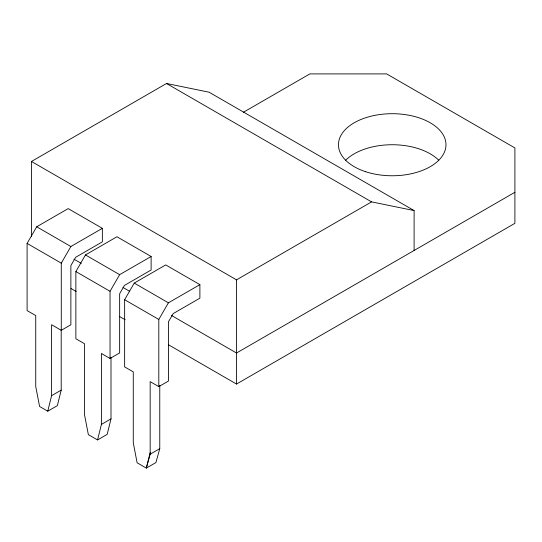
<?xml version="1.0" encoding="UTF-8"?>
<svg xmlns="http://www.w3.org/2000/svg" width="542" height="542" viewBox="0 0 542 542"><rect width="100%" height="100%" fill="white"/><g stroke="black" fill="none" stroke-linecap="round" stroke-linejoin="round"><path stroke-width="0.81" d="M47.757 411.188L51.598 395.667L51.598 324.726L61.273 330.315L70.873 324.773L70.873 265.58L75.677 257.267L102.357 241.861L102.357 228.338L68.184 208.609L36.7 226.786L27.1 243.412L27.1 310.586L35.738 315.573L35.738 386.514L39.58 406.466L47.757 411.188L57.357 405.646L61.199 390.125L61.199 330.166M97.56 439.941L101.401 424.42L101.401 353.479L110.04 358.472L119.64 352.93L119.64 293.737L124.436 285.424L151.123 270.018L151.123 256.488L116.95 236.759L85.467 254.936L75.866 271.569L75.866 338.736L84.505 343.73L84.505 414.671L88.346 434.623L97.56 439.941L107.16 434.399L111.002 418.878L111.002 357.232M150.168 452.577L146.326 468.098L137.112 462.773L133.271 442.821L133.271 371.88L124.633 366.893L124.633 299.719L134.233 283.093L165.716 264.916L199.89 284.645L199.89 298.168L173.203 313.574L168.406 321.887L168.406 381.08L158.806 386.622L150.168 381.636L150.168 454.196L146.326 468.098L155.927 462.556L159.768 448.654L159.768 385.376M61.273 330.315L61.273 263.141L70.873 246.515L102.357 228.338M110.04 358.472L110.04 291.298L119.64 274.672L151.123 256.488M158.806 386.622L158.806 319.448L168.406 302.822L199.89 284.645M31.47 236.305L31.47 161.469L166.523 83.495L209.063 92.194L414.108 210.574L414.108 250.479M243.392 112.275L309.855 73.902L386.649 73.902L514.9 147.946L514.9 223.324L236.515 384.048L168.413 344.726M31.47 161.469L236.515 279.855L371.568 201.881L414.108 210.574M51.598 395.667L61.199 390.125M101.401 424.42L111.002 418.878M514.9 192.288L236.515 353.011L171.34 315.383M150.168 454.196L159.768 448.654M166.523 83.495L371.568 201.881M36.7 226.786L70.873 246.515M85.467 254.936L119.64 274.672M134.233 283.093L168.406 302.822M73.942 259.151L81.266 263.378M123.007 287.477L129.599 291.284M27.1 243.412L61.273 263.141M75.866 271.569L110.04 291.298M124.633 299.719L158.806 319.448M71.016 288.5L76.137 291.454M119.348 316.399L125.202 319.78M236.515 279.855L236.515 384.048M345.661 160.249A53.76 31.036 0 0 1 438.776 160.249M365.342 171.611A53.76 31.036 0 0 0 445.978 144.734A53.76 31.036 0 0 0 365.342 117.851A53.76 31.036 0 0 0 365.342 171.611"/></g></svg>
